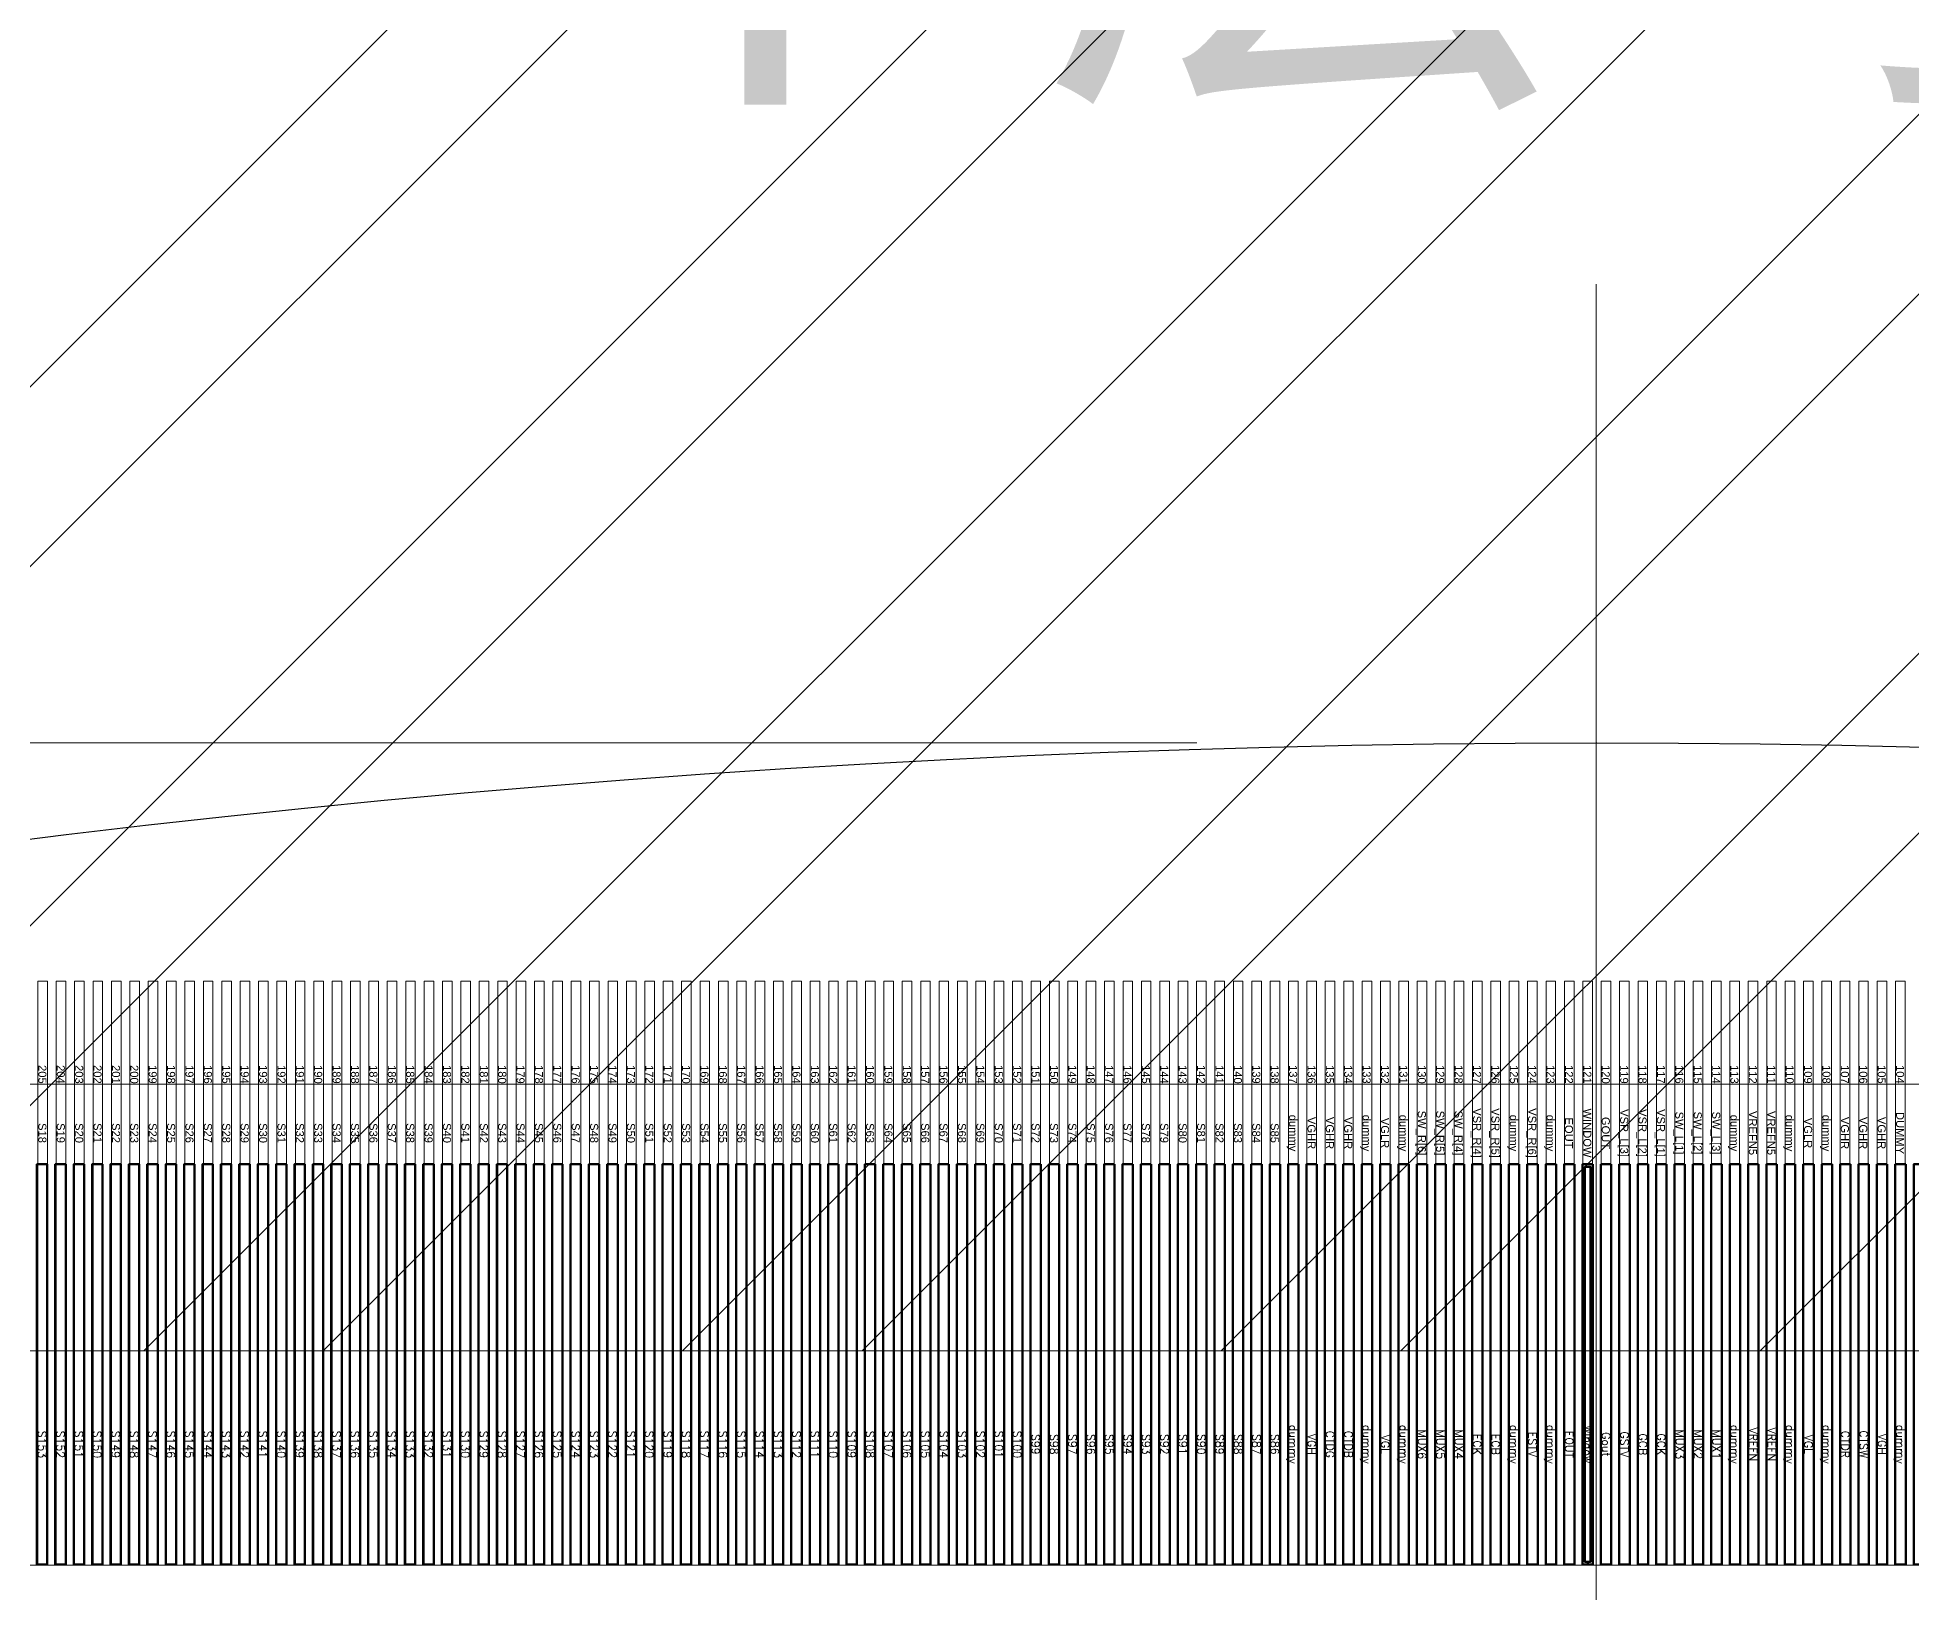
# Model space of a CAD drawing. Header units: millimetres. Extents: x 1403 to 2381, y 158 to 387.
# Drawn here: x 2190.077 to 2192.419, y 296.108 to 298.051 of the extents above; entities that cross this region are included whole.
import ezdxf
from ezdxf.enums import TextEntityAlignment as Align
from ezdxf.lldxf.tags import DXFTag

# ---------------------------------------------------------------- set-up
doc = ezdxf.new("R2010")
doc.units = ezdxf.units.MM
doc.layers.get('0').update_dxf_attribs({"lineweight": 5})
doc.layers.get('Defpoints').update_dxf_attribs({"lineweight": 5})
for name, color, linetype, lineweight in [('COF', 2, 'Continuous', 5), ('DIM', 3, 'Continuous', 5), ('Encap', 210, 'Continuous', 5), ('Gate1.drawing', 3, 'Continuous', 100), ('ITO', 2, 'Continuous', 5), ('Label.drawing', 7, 'Continuous', 100), ('Layout.drawing', 1, 'Continuous', 5), ('SD1.drawing', 30, 'Continuous', 100)]:
    doc.layers.add(name, color=color, linetype=linetype, lineweight=lineweight)
doc.layers.add('COVER LENS', color=6, linetype='Continuous')
doc.styles.add('MBC_Arial_Font', font='arial.ttf')
doc.styles.add('RD', font='ROMAND.shx', dxfattribs={"width": 0.8})
doc.styles.get("Standard").update_dxf_attribs({"font": 'txt', "bigfont": 'gbcbig.shx'})
doc.styles.add('汉字', font='SimSun.ttf')
tags = doc.linetypes.add('CENTER', pattern=[0.6, 0.375, -0.075, 0.075, -0.075]).pattern_tags.tags
tags[10:11] = [DXFTag(74, 4), DXFTag(75, 0), DXFTag(340, '0'), DXFTag(46, 1.0), DXFTag(50, 0.0), DXFTag(44, 0.0), DXFTag(45, 0.0)]
tags[8:9] = [DXFTag(74, 4), DXFTag(75, 0), DXFTag(340, '0'), DXFTag(46, 1.0), DXFTag(50, 0.0), DXFTag(44, 0.0), DXFTag(45, 0.0)]
tags[6:7] = [DXFTag(74, 4), DXFTag(75, 0), DXFTag(340, '0'), DXFTag(46, 1.0), DXFTag(50, 0.0), DXFTag(44, 0.0), DXFTag(45, 0.0)]
tags[4:5] = [DXFTag(74, 4), DXFTag(75, 0), DXFTag(340, '0'), DXFTag(46, 1.0), DXFTag(50, 0.0), DXFTag(44, 0.0), DXFTag(45, 0.0)]
doc.dimstyles.new('DIM', dxfattribs={"dimtxt": 1.5, "dimasz": 0.8, "dimexe": 0, "dimexo": 0.5, "dimgap": 0.11, "dimtad": 0, "dimzin": 1, "dimdsep": 46, "dimtxsty": 'RD', "dimcen": 0, "dimclrd": 256, "dimclre": 256, "dimclrt": 256, "dimadec": 0, "dimazin": 0, "dimtm": 1e-09, "dimtfac": 1, "dimtofl": 0, "dimtmove": 0, "dimatfit": 3, "dimfxl": 1, "dimlwe": -1, "dimarcsym": 0})

# ---------------------------------------------------------------- blocks, each defined once
blk = doc.blocks.new('cof_unit')
at = {"layer": 'Gate1.drawing', "color": 3, "linetype": 'Continuous', "lineweight": 100}
blk.add_lwpolyline([(0, 0), (0.013, 0), (0.013, 0.5), (0, 0.5)], close=True, dxfattribs=at)
at = {"layer": 'SD1.drawing', "color": 30, "linetype": 'Continuous', "lineweight": 100}
blk.add_lwpolyline([(0, 0), (0.013, 0), (0.013, 0.5), (0, 0.5)], close=True, dxfattribs=at)
blk = doc.blocks.new('cof_window')
at = {"layer": 'SD1.drawing', "color": 30, "linetype": 'Continuous', "lineweight": 100}
blk.add_lwpolyline([(0, 0), (0.013, 0), (0.013, 0.5), (0.006275, 0.5), (0.006275, 0.497), (0.01, 0.497), (0.01, 0.003), (0.003, 0.003), (0.003, 0.497), (0.006275, 0.497), (0.006275, 0.5), (0, 0.5)], close=True, dxfattribs=at)
blk = doc.blocks.new('cof')
at = {"color": 1, "linetype": 'Continuous', "lineweight": 100, "row_count": 1, "row_spacing": 0.5, "column_spacing": 0.023}
for p, column_count in [((0.023, 0), 119), ((2.783, 0), 118)]:
    blk.add_blockref('cof_unit', p, dxfattribs=dict(at, column_count=column_count))
at = {"color": 1, "linetype": 'Continuous', "lineweight": 100}
blk.add_blockref('cof_window', (2.76, 0), dxfattribs=at)
at = {"layer": 'Label.drawing', "color": 7, "linetype": 'Continuous', "lineweight": 100}
for s, p in [('dummy', (2.3755, 0.35)), ('VGH', (2.3985, 0.35)), ('CTSW', (2.4215, 0.35)), ('CTDR', (2.4445, 0.35)), ('dummy', (2.4675, 0.35)), ('VGL', (2.4905, 0.35)), ('dummy', (2.5135, 0.35)), ('VREFN', (2.5365, 0.35)), ('VREFN', (2.5595, 0.35)), ('dummy', (2.5825, 0.35)), ('MUX1', (2.6055, 0.35)), ('MUX2', (2.6285, 0.35)), ('MUX3', (2.6515, 0.35)), ('GCK', (2.6745, 0.35)), ('GCB', (2.6975, 0.35)), ('GSTV', (2.7205, 0.35)), ('Gout', (2.7435, 0.35)), ('Window', (2.7665, 0.35)), ('EOUT', (2.7895, 0.35)), ('dummy', (2.8125, 0.35)), ('ESTV', (2.8355, 0.35)), ('dummy', (2.8585, 0.35)), ('ECB', (2.8815, 0.35)), ('ECK', (2.9045, 0.35)), ('MUX4', (2.9275, 0.35)), ('MUX5', (2.9505, 0.35)), ('MUX6', (2.9735, 0.35)), ('dummy', (2.9965, 0.35)), ('VGL', (3.0195, 0.35)), ('dummy', (3.0425, 0.35)), ('CTDB', (3.0655, 0.35)), ('CTDG', (3.0885, 0.35)), ('VGH', (3.1115, 0.35)), ('dummy', (3.1345, 0.35)), ('S86', (3.1575, 0.35)), ('S87', (3.1805, 0.35)), ('S88', (3.2035, 0.35)), ('S89', (3.2265, 0.35)), ('S90', (3.2495, 0.35)), ('S91', (3.2725, 0.35)), ('S92', (3.2955, 0.35)), ('S93', (3.3185, 0.35)), ('S94', (3.3415, 0.35)), ('S95', (3.3645, 0.35)), ('S96', (3.3875, 0.35)), ('S97', (3.4105, 0.35)), ('S98', (3.4335, 0.35)), ('S99', (3.4565, 0.35)), ('S100', (3.4795, 0.35)), ('S101', (3.5025, 0.35)), ('S102', (3.5255, 0.35)), ('S103', (3.5485, 0.35)), ('S104', (3.5715, 0.35)), ('S105', (3.5945, 0.35)), ('S106', (3.6175, 0.35)), ('S107', (3.6405, 0.35)), ('S108', (3.6635, 0.35)), ('S109', (3.6865, 0.35)), ('S110', (3.7095, 0.35)), ('S111', (3.7325, 0.35)), ('S112', (3.7555, 0.35)), ('S113', (3.7785, 0.35)), ('S114', (3.8015, 0.35)), ('S115', (3.8245, 0.35)), ('S116', (3.8475, 0.35)), ('S117', (3.8705, 0.35)), ('S118', (3.8935, 0.35)), ('S119', (3.9165, 0.35)), ('S120', (3.9395, 0.35)), ('S121', (3.9625, 0.35)), ('S122', (3.9855, 0.35)), ('S123', (4.0085, 0.35)), ('S124', (4.0315, 0.35)), ('S125', (4.0545, 0.35)), ('S126', (4.0775, 0.35)), ('S127', (4.1005, 0.35)), ('S128', (4.1235, 0.35)), ('S129', (4.1465, 0.35)), ('S130', (4.1695, 0.35)), ('S131', (4.1925, 0.35)), ('S132', (4.2155, 0.35)), ('S133', (4.2385, 0.35)), ('S134', (4.2615, 0.35)), ('S135', (4.2845, 0.35)), ('S136', (4.3075, 0.35)), ('S137', (4.3305, 0.35)), ('S138', (4.3535, 0.35)), ('S139', (4.3765, 0.35)), ('S140', (4.3995, 0.35)), ('S141', (4.4225, 0.35)), ('S142', (4.4455, 0.35)), ('S143', (4.4685, 0.35)), ('S144', (4.4915, 0.35)), ('S145', (4.5145, 0.35)), ('S146', (4.5375, 0.35)), ('S147', (4.5605, 0.35)), ('S148', (4.5835, 0.35)), ('S149', (4.6065, 0.35)), ('S150', (4.6295, 0.35)), ('S151', (4.6525, 0.35)), ('S152', (4.6755, 0.35)), ('S153', (4.6985, 0.35))]:
    blk.add_text(s, height=0.01, rotation=90, dxfattribs=at).set_placement(p, align=Align.MIDDLE_CENTER)
blk = doc.blocks.new('main_pad')
at = {"color": 1, "linetype": 'Continuous', "lineweight": 100}
blk.add_blockref('cof', (-2.755, -15.2733), dxfattribs=at)
blk = doc.blocks.new('R104A3M-001-POL-V01-A')
at = {"layer": 'Encap', "color": 1, "linetype": 'CENTER', "lineweight": 5}
blk.add_line((674.543, 332.214), (674.543, 300.2174), dxfattribs=at)
at = {"layer": 'ITO', "linetype": 'Continuous', "lineweight": 5}
blk.add_lwpolyline([(671.4243, 331.214), (677.6633, 331.214)], dxfattribs=at)
at = {"color": 1, "linetype": 'Continuous', "lineweight": 5, "rotation": 180}
blk.add_blockref('main_pad', (674.5438, 315.8407), dxfattribs=at)
blk = doc.blocks.new('*D35')
at = {"layer": 'Defpoints', "color": 0, "lineweight": 5, "transparency": 16777216}
for p in [(2188.8447, 296.7417), (2165.9637, 266.7453), (2192.0104, 266.7453)]:
    blk.add_point(p, dxfattribs=at)
at = {"layer": 'DIM', "transparency": 16777216}
for p, q in [((2188.3447, 296.7417), (2165.9637, 296.7417)), ((2191.5104, 266.7453), (2165.9637, 266.7453))]:
    blk.add_line(p, q, dxfattribs=at)
at = {"layer": 'DIM', "lineweight": -2, "transparency": 16777216}
for p, q in [((2165.9637, 295.9417), (2165.9637, 293.6502)), ((2165.9637, 267.5453), (2165.9637, 269.0874))]:
    blk.add_line(p, q, dxfattribs=at)
at = {"layer": 'DIM', "lineweight": 5, "transparency": 16777216}
for points in [[(2165.8303, 295.9417), (2166.097, 295.9417), (2165.9637, 296.7417)], [(2165.8303, 267.5453), (2166.097, 267.5453), (2165.9637, 266.7453)]]:
    blk.add_solid(points, dxfattribs=at)
at = {"layer": 'DIM', "lineweight": 5, "transparency": 16777216, "insert": (2165.9637, 281.3688), "char_height": 1.5, "attachment_point": 5, "rotation": 90, "style": 'RD'}
blk.add_mtext('30.00±0.15(Panel Outline)', dxfattribs=at)
blk = doc.blocks.new('*D45')
at = {"layer": 'Defpoints', "color": 0, "lineweight": 5, "transparency": 16777216}
for p in [(2192.2925, 350.2241), (2165.9637, 296.7417), (2187.7929, 296.7417)]:
    blk.add_point(p, dxfattribs=at)
at = {"layer": 'DIM', "transparency": 16777216}
for p, q in [((2191.7925, 350.2241), (2165.9637, 350.2241)), ((2187.2929, 296.7417), (2165.9637, 296.7417))]:
    blk.add_line(p, q, dxfattribs=at)
at = {"layer": 'DIM', "lineweight": -2, "transparency": 16777216}
for p, q in [((2165.9637, 349.4241), (2165.9637, 328.1929)), ((2165.9637, 297.5417), (2165.9637, 318.7729))]:
    blk.add_line(p, q, dxfattribs=at)
at = {"layer": 'DIM', "lineweight": 5, "transparency": 16777216}
for points in [[(2165.8303, 349.4241), (2166.097, 349.4241), (2165.9637, 350.2241)], [(2165.8303, 297.5417), (2166.097, 297.5417), (2165.9637, 296.7417)]]:
    blk.add_solid(points, dxfattribs=at)
at = {"layer": 'DIM', "lineweight": 5, "transparency": 16777216, "insert": (2165.9637, 323.4829), "char_height": 1.5, "attachment_point": 5, "rotation": 90, "style": 'RD'}
blk.add_mtext('53.48±0.5', dxfattribs=at)
blk = doc.blocks.new('R104A3M-002-COF-V01-A')
at = {"layer": 'COF', "color": 4}
blk.add_lwpolyline([(450.2695, -65.0132), (456.3369, -65.0132, -0.414214), (456.5369, -65.2132), (456.5369, -67.9069, 0.26363), (456.6341, -68.0784), (458.0601, -68.9327, -0.26363), (458.3032, -69.3617), (458.3032, -72.2351, 0.201366), (458.3631, -72.3779), (459.5613, -73.5537, -0.201366), (459.6212, -73.6964), (459.6212, -76.3515, -0.414214), (459.4212, -76.5515), (447.1851, -76.5515, -0.414214), (446.9851, -76.3515), (446.9851, -73.6964, -0.201366), (447.0451, -73.5537), (448.2433, -72.3779, 0.201366), (448.3032, -72.2351), (448.3032, -69.3617, -0.26363), (448.5462, -68.9327), (449.9723, -68.0784, 0.26363), (450.0695, -67.9069), (450.0695, -65.2132, -0.414214)], format="xyb", close=True, dxfattribs=at)
at = {"layer": 'COF', "color": 1}
for points in [[(452.9293, -65.0132), (452.9293, -65.7432), (452.9413, -65.7432), (452.9413, -65.0132)], [(453.0213, -65.0132), (453.0213, -65.7432), (453.0333, -65.7432), (453.0333, -65.0132)], [(453.0673, -65.0132), (453.0673, -65.7432), (453.0793, -65.7432), (453.0793, -65.0132)], [(453.1363, -65.0132), (453.1483, -65.0132), (453.1483, -65.7432), (453.1363, -65.7432)], [(453.5501, -65.0132), (453.5501, -65.7432), (453.5621, -65.7432), (453.5621, -65.0132)], [(453.5961, -65.0132), (453.6081, -65.0132), (453.6081, -65.7432), (453.5961, -65.7432)], [(453.688, -65.0132), (453.7, -65.0132), (453.7, -65.7432), (453.688, -65.7432)]]:
    blk.add_lwpolyline(points, close=True, dxfattribs=at)
at = {"layer": 'COF'}
for points in [[(452.9523, -65.0132), (452.9643, -65.0132), (452.9643, -65.7432), (452.9523, -65.7432)], [(452.9753, -65.0132), (452.9873, -65.0132), (452.9873, -65.7432), (452.9753, -65.7432)], [(452.9983, -65.0132), (453.0103, -65.0132), (453.0103, -65.7432), (452.9983, -65.7432)], [(453.0443, -65.0132), (453.0443, -65.7432), (453.0563, -65.7432), (453.0563, -65.0132)], [(453.0903, -65.0132), (453.1023, -65.0132), (453.1023, -65.7432), (453.0903, -65.7432)], [(453.1133, -65.0132), (453.1253, -65.0132), (453.1253, -65.7432), (453.1133, -65.7432)], [(453.1592, -65.0132), (453.1592, -65.7432), (453.1712, -65.7432), (453.1712, -65.0132)], [(453.1822, -65.0132), (453.1822, -65.7432), (453.1942, -65.7432), (453.1942, -65.0132)], [(453.2052, -65.0132), (453.2052, -65.7432), (453.2172, -65.7432), (453.2172, -65.0132)], [(453.2282, -65.0132), (453.2282, -65.7432), (453.2402, -65.7432), (453.2402, -65.0132)], [(453.2512, -65.0132), (453.2512, -65.7432), (453.2632, -65.7432), (453.2632, -65.0132)], [(453.2742, -65.0132), (453.2742, -65.7432), (453.2862, -65.7432), (453.2862, -65.0132)], [(453.3092, -65.0132), (453.3092, -65.7432), (453.2972, -65.7432), (453.2972, -65.0132)], [(453.3432, -65.0132), (453.3432, -65.7432), (453.3552, -65.7432), (453.3552, -65.0132)], [(453.3782, -65.0132), (453.3662, -65.0132), (453.3662, -65.7432), (453.3782, -65.7432)], [(453.3892, -65.0132), (453.4012, -65.0132), (453.4012, -65.7432), (453.3892, -65.7432)], [(453.4241, -65.0132), (453.4121, -65.0132), (453.4121, -65.7432), (453.4241, -65.7432)], [(453.4351, -65.0132), (453.4471, -65.0132), (453.4471, -65.7432), (453.4351, -65.7432)], [(453.4581, -65.0132), (453.4701, -65.0132), (453.4701, -65.7432), (453.4581, -65.7432)], [(453.4811, -65.0132), (453.4931, -65.0132), (453.4931, -65.7432), (453.4811, -65.7432)], [(453.5041, -65.0132), (453.5161, -65.0132), (453.5161, -65.7432), (453.5041, -65.7432)], [(453.5271, -65.0132), (453.5391, -65.0132), (453.5391, -65.7432), (453.5271, -65.7432)], [(453.5731, -65.0132), (453.5851, -65.0132), (453.5851, -65.7432), (453.5731, -65.7432)], [(453.6191, -65.0132), (453.6311, -65.0132), (453.6311, -65.7432), (453.6191, -65.7432)], [(453.6421, -65.0132), (453.6541, -65.0132), (453.6541, -65.7432), (453.6421, -65.7432)], [(453.665, -65.0132), (453.677, -65.0132), (453.677, -65.7432), (453.665, -65.7432)], [(453.711, -65.0132), (453.723, -65.0132), (453.723, -65.7432), (453.711, -65.7432)], [(453.734, -65.0132), (453.734, -65.7432), (453.746, -65.7432), (453.746, -65.0132)], [(453.757, -65.0132), (453.769, -65.0132), (453.769, -65.7432), (453.757, -65.7432)], [(453.78, -65.0132), (453.792, -65.0132), (453.792, -65.7432), (453.78, -65.7432)], [(453.803, -65.0132), (453.803, -65.7432), (453.815, -65.7432), (453.815, -65.0132)], [(453.826, -65.0132), (453.826, -65.7432), (453.838, -65.7432), (453.838, -65.0132)], [(453.849, -65.0132), (453.861, -65.0132), (453.861, -65.7432), (453.849, -65.7432)], [(453.872, -65.0132), (453.884, -65.0132), (453.884, -65.7432), (453.872, -65.7432)], [(453.8949, -65.0132), (453.8949, -65.7432), (453.9069, -65.7432), (453.9069, -65.0132)], [(453.9179, -65.0132), (453.9299, -65.0132), (453.9299, -65.7432), (453.9179, -65.7432)], [(453.9409, -65.0132), (453.9409, -65.7432), (453.9529, -65.7432), (453.9529, -65.0132)], [(453.9639, -65.0132), (453.9759, -65.0132), (453.9759, -65.7432), (453.9639, -65.7432)], [(453.9869, -65.0132), (453.9989, -65.0132), (453.9989, -65.7432), (453.9869, -65.7432)], [(454.0099, -65.0132), (454.0099, -65.7432), (454.0219, -65.7432), (454.0219, -65.0132)], [(454.0329, -65.0132), (454.0329, -65.7432), (454.0449, -65.7432), (454.0449, -65.0132)], [(454.0559, -65.0132), (454.0679, -65.0132), (454.0679, -65.7432), (454.0559, -65.7432)], [(454.0789, -65.0132), (454.0789, -65.7432), (454.0909, -65.7432), (454.0909, -65.0132)], [(454.1019, -65.0132), (454.1019, -65.7432), (454.1139, -65.7432), (454.1139, -65.0132)], [(454.1249, -65.0132), (454.1369, -65.0132), (454.1369, -65.7432), (454.1249, -65.7432)], [(454.1478, -65.0132), (454.1478, -65.7432), (454.1598, -65.7432), (454.1598, -65.0132)], [(454.1708, -65.0132), (454.1828, -65.0132), (454.1828, -65.7432), (454.1708, -65.7432)], [(454.1938, -65.0132), (454.2058, -65.0132), (454.2058, -65.7432), (454.1938, -65.7432)], [(454.2168, -65.0132), (454.2168, -65.7432), (454.2288, -65.7432), (454.2288, -65.0132)], [(454.2398, -65.0132), (454.2518, -65.0132), (454.2518, -65.7432), (454.2398, -65.7432)], [(454.2628, -65.0132), (454.2628, -65.7432), (454.2748, -65.7432), (454.2748, -65.0132)], [(454.2858, -65.0132), (454.2858, -65.7432), (454.2978, -65.7432), (454.2978, -65.0132)], [(454.3088, -65.0132), (454.3208, -65.0132), (454.3208, -65.7432), (454.3088, -65.7432)], [(454.3318, -65.0132), (454.3438, -65.0132), (454.3438, -65.7432), (454.3318, -65.7432)], [(454.3548, -65.0132), (454.3548, -65.7432), (454.3668, -65.7432), (454.3668, -65.0132)], [(454.3778, -65.0132), (454.3778, -65.7432), (454.3898, -65.7432), (454.3898, -65.0132)], [(454.4007, -65.0132), (454.4007, -65.7432), (454.4127, -65.7432), (454.4127, -65.0132)], [(454.4237, -65.0132), (454.4357, -65.0132), (454.4357, -65.7432), (454.4237, -65.7432)], [(454.4467, -65.0132), (454.4467, -65.7432), (454.4587, -65.7432), (454.4587, -65.0132)], [(454.4697, -65.0132), (454.4697, -65.7432), (454.4817, -65.7432), (454.4817, -65.0132)], [(454.4927, -65.0132), (454.4927, -65.7432), (454.5047, -65.7432), (454.5047, -65.0132)], [(454.5157, -65.0132), (454.5277, -65.0132), (454.5277, -65.7432), (454.5157, -65.7432)], [(454.5387, -65.0132), (454.5387, -65.7432), (454.5507, -65.7432), (454.5507, -65.0132)], [(454.5617, -65.0132), (454.5737, -65.0132), (454.5737, -65.7432), (454.5617, -65.7432)], [(454.5847, -65.0132), (454.5967, -65.0132), (454.5967, -65.7432), (454.5847, -65.7432)], [(454.6077, -65.0132), (454.6197, -65.0132), (454.6197, -65.7432), (454.6077, -65.7432)], [(454.6307, -65.0132), (454.6307, -65.7432), (454.6427, -65.7432), (454.6427, -65.0132)], [(454.6536, -65.0132), (454.6536, -65.7432), (454.6656, -65.7432), (454.6656, -65.0132)], [(454.6766, -65.0132), (454.6886, -65.0132), (454.6886, -65.7432), (454.6766, -65.7432)], [(454.6996, -65.0132), (454.7116, -65.0132), (454.7116, -65.7432), (454.6996, -65.7432)], [(454.7226, -65.0132), (454.7346, -65.0132), (454.7346, -65.7432), (454.7226, -65.7432)], [(454.7456, -65.0132), (454.7456, -65.7432), (454.7576, -65.7432), (454.7576, -65.0132)], [(454.7686, -65.0132), (454.7806, -65.0132), (454.7806, -65.7432), (454.7686, -65.7432)], [(454.7916, -65.0132), (454.8036, -65.0132), (454.8036, -65.7432), (454.7916, -65.7432)], [(454.8146, -65.0132), (454.8266, -65.0132), (454.8266, -65.7432), (454.8146, -65.7432)], [(454.8376, -65.0132), (454.8496, -65.0132), (454.8496, -65.7432), (454.8376, -65.7432)], [(454.8606, -65.0132), (454.8606, -65.7432), (454.8726, -65.7432), (454.8726, -65.0132)], [(454.8836, -65.0132), (454.8836, -65.7432), (454.8956, -65.7432), (454.8956, -65.0132)], [(454.9065, -65.0132), (454.9185, -65.0132), (454.9185, -65.7432), (454.9065, -65.7432)], [(454.9295, -65.0132), (454.9415, -65.0132), (454.9415, -65.7432), (454.9295, -65.7432)], [(454.9525, -65.0132), (454.9525, -65.7432), (454.9645, -65.7432), (454.9645, -65.0132)], [(454.9755, -65.0132), (454.9755, -65.7432), (454.9875, -65.7432), (454.9875, -65.0132)], [(454.9985, -65.0132), (455.0105, -65.0132), (455.0105, -65.7432), (454.9985, -65.7432)], [(455.0215, -65.0132), (455.0215, -65.7432), (455.0335, -65.7432), (455.0335, -65.0132)], [(455.0445, -65.0132), (455.0565, -65.0132), (455.0565, -65.7432), (455.0445, -65.7432)], [(455.0675, -65.0132), (455.0795, -65.0132), (455.0795, -65.7432), (455.0675, -65.7432)], [(455.0905, -65.0132), (455.0905, -65.7432), (455.1025, -65.7432), (455.1025, -65.0132)], [(455.1135, -65.0132), (455.1255, -65.0132), (455.1255, -65.7432), (455.1135, -65.7432)], [(455.1365, -65.0132), (455.1365, -65.7432), (455.1485, -65.7432), (455.1485, -65.0132)], [(455.1594, -65.0132), (455.1714, -65.0132), (455.1714, -65.7432), (455.1594, -65.7432)], [(455.1824, -65.0132), (455.1944, -65.0132), (455.1944, -65.7432), (455.1824, -65.7432)], [(455.2054, -65.0132), (455.2054, -65.7432), (455.2174, -65.7432), (455.2174, -65.0132)], [(455.2284, -65.0132), (455.2404, -65.0132), (455.2404, -65.7432), (455.2284, -65.7432)], [(455.2514, -65.0132), (455.2514, -65.7432), (455.2634, -65.7432), (455.2634, -65.0132)]]:
    blk.add_lwpolyline(points, close=True, dxfattribs=at)
for points in [[(453.3202, -65.0132), (453.3202, -65.7432)], [(453.3202, -65.7432), (453.3322, -65.7432), (453.3322, -65.0132), (453.3202, -65.0132)]]:
    blk.add_lwpolyline(points, dxfattribs=at)
at = {"layer": 'COF', "color": 6, "ltscale": 10, "style": 'MBC_Arial_Font'}
for s, p in [('DUMMY', (452.9406, -65.5534)), ('VGHR', (452.9636, -65.5534)), ('VGHR', (452.9866, -65.5534)), ('VGHR', (453.0096, -65.5534)), ('dummy', (453.0326, -65.5534)), ('VGLR', (453.0556, -65.5534)), ('dummy', (453.0786, -65.5534)), ('VREFN5', (453.1016, -65.5534)), ('VREFN5', (453.1246, -65.5534)), ('dummy', (453.1476, -65.5534)), ('SW_L[3]', (453.1705, -65.5534)), ('SW_L[2]', (453.1935, -65.5534)), ('SW_L[1]', (453.2165, -65.5534)), ('VSR_L[1]', (453.2395, -65.5534)), ('VSR_L[2]', (453.2625, -65.5534)), ('VSR_L[3]', (453.2855, -65.5534)), ('GOUT', (453.3085, -65.5534)), ('WINDOW', (453.3315, -65.5534)), ('EOUT', (453.3545, -65.5534)), ('dummy', (453.3775, -65.5534)), ('VSR_R[6]', (453.4005, -65.5534)), ('dummy', (453.4234, -65.5534)), ('VSR_R[5]', (453.4464, -65.5534)), ('VSR_R[4]', (453.4694, -65.5534)), ('SW_R[4]', (453.4924, -65.5534)), ('SW_R[5]', (453.5154, -65.5534)), ('SW_R[6]', (453.5384, -65.5534)), ('dummy', (453.5614, -65.5534)), ('VGLR', (453.5844, -65.5534)), ('dummy', (453.6074, -65.5534)), ('VGHR', (453.6304, -65.5534)), ('VGHR', (453.6534, -65.5534)), ('VGHR', (453.6763, -65.5534)), ('dummy', (453.6993, -65.5534)), ('S85', (453.7223, -65.5534)), ('S84', (453.7453, -65.5534)), ('S83', (453.7683, -65.5534)), ('S82', (453.7913, -65.5534)), ('S81', (453.8143, -65.5534)), ('S80', (453.8373, -65.5534)), ('S79', (453.8603, -65.5534)), ('S78', (453.8833, -65.5534)), ('S77', (453.9063, -65.5534)), ('S76', (453.9292, -65.5534)), ('S75', (453.9522, -65.5534)), ('S74', (453.9752, -65.5534)), ('S73', (453.9982, -65.5534)), ('S72', (454.0212, -65.5534)), ('S71', (454.0442, -65.5534)), ('S70', (454.0672, -65.5534)), ('S69', (454.0902, -65.5534)), ('S68', (454.1132, -65.5534)), ('S67', (454.1362, -65.5534)), ('S66', (454.1592, -65.5534)), ('S65', (454.1821, -65.5534)), ('S64', (454.2051, -65.5534)), ('S63', (454.2281, -65.5534)), ('S62', (454.2511, -65.5534)), ('S61', (454.2741, -65.5534)), ('S60', (454.2971, -65.5534)), ('S59', (454.3201, -65.5534)), ('S58', (454.3431, -65.5534)), ('S57', (454.3661, -65.5534)), ('S56', (454.3891, -65.5534)), ('S55', (454.4121, -65.5534)), ('S54', (454.435, -65.5534)), ('S53', (454.458, -65.5534)), ('S52', (454.481, -65.5534)), ('S51', (454.504, -65.5534)), ('S50', (454.527, -65.5534)), ('S49', (454.55, -65.5534)), ('S48', (454.573, -65.5534)), ('S47', (454.596, -65.5534)), ('S46', (454.619, -65.5534)), ('S45', (454.642, -65.5534)), ('S44', (454.665, -65.5534)), ('S43', (454.6879, -65.5534)), ('S42', (454.7109, -65.5534)), ('S41', (454.7339, -65.5534)), ('S40', (454.7569, -65.5534)), ('S39', (454.7799, -65.5534)), ('S38', (454.8029, -65.5534)), ('S37', (454.8259, -65.5534)), ('S36', (454.8489, -65.5534)), ('S35', (454.8719, -65.5534)), ('S34', (454.8949, -65.5534)), ('S33', (454.9179, -65.5534)), ('S32', (454.9408, -65.5534)), ('S31', (454.9638, -65.5534)), ('S30', (454.9868, -65.5534)), ('S29', (455.0098, -65.5534)), ('S28', (455.0328, -65.5534)), ('S27', (455.0558, -65.5534)), ('S26', (455.0788, -65.5534)), ('S25', (455.1018, -65.5534)), ('S24', (455.1248, -65.5534)), ('S23', (455.1478, -65.5534)), ('S22', (455.1707, -65.5534)), ('S21', (455.1937, -65.5534)), ('S20', (455.2167, -65.5534)), ('S19', (455.2397, -65.5534)), ('S18', (455.2627, -65.5534)), ('104', (452.9406, -65.6267)), ('105', (452.9636, -65.6267)), ('106', (452.9866, -65.6267)), ('107', (453.0096, -65.6267)), ('108', (453.0326, -65.6267)), ('109', (453.0556, -65.6267)), ('110', (453.0786, -65.6267)), ('111', (453.1016, -65.6267)), ('112', (453.1246, -65.6267)), ('113', (453.1476, -65.6267)), ('114', (453.1705, -65.6267)), ('115', (453.1935, -65.6267)), ('116', (453.2165, -65.6267)), ('117', (453.2395, -65.6267)), ('118', (453.2625, -65.6267)), ('119', (453.2855, -65.6267)), ('120', (453.3085, -65.6267)), ('121', (453.3315, -65.6267)), ('122', (453.3545, -65.6267)), ('123', (453.3775, -65.6267)), ('124', (453.4005, -65.6267)), ('125', (453.4234, -65.6267)), ('126', (453.4464, -65.6267)), ('127', (453.4694, -65.6267)), ('128', (453.4924, -65.6267)), ('129', (453.5154, -65.6267)), ('130', (453.5384, -65.6267)), ('131', (453.5614, -65.6267)), ('132', (453.5844, -65.6267)), ('133', (453.6074, -65.6267)), ('134', (453.6304, -65.6267)), ('135', (453.6534, -65.6267)), ('136', (453.6763, -65.6267)), ('137', (453.6993, -65.6267)), ('138', (453.7223, -65.6267)), ('139', (453.7453, -65.6267)), ('140', (453.7683, -65.6267)), ('141', (453.7913, -65.6267)), ('142', (453.8143, -65.6267)), ('143', (453.8373, -65.6267)), ('144', (453.8603, -65.6267)), ('145', (453.8833, -65.6267)), ('146', (453.9063, -65.6267)), ('147', (453.9292, -65.6267)), ('148', (453.9522, -65.6267)), ('149', (453.9752, -65.6267)), ('150', (453.9982, -65.6267)), ('151', (454.0212, -65.6267)), ('152', (454.0442, -65.6267)), ('153', (454.0672, -65.6267)), ('154', (454.0902, -65.6267)), ('155', (454.1132, -65.6267)), ('156', (454.1362, -65.6267)), ('157', (454.1592, -65.6267)), ('158', (454.1821, -65.6267)), ('159', (454.2051, -65.6267)), ('160', (454.2281, -65.6267)), ('161', (454.2511, -65.6267)), ('162', (454.2741, -65.6267)), ('163', (454.2971, -65.6267)), ('164', (454.3201, -65.6267)), ('165', (454.3431, -65.6267)), ('166', (454.3661, -65.6267)), ('167', (454.3891, -65.6267)), ('168', (454.4121, -65.6267)), ('169', (454.435, -65.6267)), ('170', (454.458, -65.6267)), ('171', (454.481, -65.6267)), ('172', (454.504, -65.6267)), ('173', (454.527, -65.6267)), ('174', (454.55, -65.6267)), ('175', (454.573, -65.6267)), ('176', (454.596, -65.6267)), ('177', (454.619, -65.6267)), ('178', (454.642, -65.6267)), ('179', (454.665, -65.6267)), ('180', (454.6879, -65.6267)), ('181', (454.7109, -65.6267)), ('182', (454.7339, -65.6267)), ('183', (454.7569, -65.6267)), ('184', (454.7799, -65.6267)), ('185', (454.8029, -65.6267)), ('186', (454.8259, -65.6267)), ('187', (454.8489, -65.6267)), ('188', (454.8719, -65.6267)), ('189', (454.8949, -65.6267)), ('190', (454.9179, -65.6267)), ('191', (454.9408, -65.6267)), ('192', (454.9638, -65.6267)), ('193', (454.9868, -65.6267)), ('194', (455.0098, -65.6267)), ('195', (455.0328, -65.6267)), ('196', (455.0558, -65.6267)), ('197', (455.0788, -65.6267)), ('198', (455.1018, -65.6267)), ('199', (455.1248, -65.6267)), ('200', (455.1478, -65.6267)), ('201', (455.1707, -65.6267)), ('202', (455.1937, -65.6267)), ('203', (455.2167, -65.6267)), ('204', (455.2397, -65.6267)), ('205', (455.2627, -65.6267))]:
    blk.add_text(s, height=0.01, rotation=90, dxfattribs=at).set_placement(p, align=Align.CENTER)
blk = doc.blocks.new('R104A3M-011-TFPC-V01-A')
at = {"lineweight": 5}
h = blk.add_hatch(dxfattribs=at)
h.set_pattern_fill('ANSI32', color=251, scale=0.05, angle=540)
h.set_pattern_definition([(225, (229.7556, -120.5629), (0.3367596, -0.3367596), []), (225, (229.5311, -120.5629), (0.3367596, -0.3367596), [])])
h.paths.add_polyline_path([(1668.8095, 296.4097), (1668.4963, 296.7229, -0.198912), (1668.2034, 297.43), (1668.2034, 299.4784), (1663.2034, 299.4784), (1663.2034, 297.43, -0.198912), (1662.9105, 296.7229), (1662.5972, 296.4097)])
at = {"color": 251, "lineweight": 5}
blk.add_lwpolyline([(1662.5972, 296.4097), (1668.8095, 296.4097), (1668.4963, 296.7229, -0.198912), (1668.2034, 297.43), (1668.2034, 299.4784), (1663.2034, 299.4784), (1663.2034, 297.43, -0.198912), (1662.9105, 296.7229)], format="xyb", close=True, dxfattribs=at)
at = {"color": 251, "lineweight": 5, "insert": (1664.3256, 298.5212), "char_height": 0.5, "width": 8.45176, "attachment_point": 1, "style": '汉字'}
blk.add_mtext('{\\fMicrosoft YaHei|b0|i0|c134|p34;单层弯折区}', dxfattribs=at)
blk = doc.blocks.new('*D52')
at = {"layer": 'Defpoints', "color": 0, "lineweight": 5, "transparency": 16777216}
for p in [(2192.0262, 297.1697), (2159.1317, 265.5697), (2192.0262, 265.5697)]:
    blk.add_point(p, dxfattribs=at)
at = {"layer": 'DIM', "transparency": 16777216}
for p, q in [((2191.5262, 297.1697), (2159.1317, 297.1697)), ((2191.5262, 265.5697), (2159.1317, 265.5697))]:
    blk.add_line(p, q, dxfattribs=at)
at = {"layer": 'DIM', "lineweight": -2, "transparency": 16777216}
for p, q in [((2159.1317, 296.3697), (2159.1317, 287.514)), ((2159.1317, 266.3697), (2159.1317, 275.2254))]:
    blk.add_line(p, q, dxfattribs=at)
at = {"layer": 'DIM', "lineweight": 5, "transparency": 16777216}
for points in [[(2158.9984, 296.3697), (2159.265, 296.3697), (2159.1317, 297.1697)], [(2158.9984, 266.3697), (2159.265, 266.3697), (2159.1317, 265.5697)]]:
    blk.add_solid(points, dxfattribs=at)
at = {"layer": 'DIM', "lineweight": 5, "transparency": 16777216, "insert": (2159.1317, 281.3697), "char_height": 1.5, "attachment_point": 5, "rotation": 90, "style": 'RD'}
blk.add_mtext('\\A1;31.60{\\H0.900000;\\S+0.03^ -0.05;}(OD)', dxfattribs=at)
blk = doc.blocks.new('*D57')
at = {"layer": 'Defpoints', "color": 0, "lineweight": 5, "transparency": 16777216}
for p in [(2163.1582, 297.1697), (2192.0262, 297.1697), (2192.0262, 294.6439)]:
    blk.add_point(p, dxfattribs=at)
at = {"layer": 'DIM', "lineweight": -2, "transparency": 16777216}
for p, q in [((2163.1582, 297.1697), (2163.1582, 297.9697)), ((2163.1582, 295.4439), (2163.1582, 296.3697))]:
    blk.add_line(p, q, dxfattribs=at)
at = {"layer": 'DIM', "transparency": 16777216}
for p, q in [((2191.5262, 297.1697), (2163.1582, 297.1697)), ((2191.5262, 294.6439), (2163.1582, 294.6439))]:
    blk.add_line(p, q, dxfattribs=at)
at = {"layer": 'DIM', "lineweight": 5, "transparency": 16777216}
for points in [[(2163.0249, 296.3697), (2163.2916, 296.3697), (2163.1582, 297.1697)], [(2163.0249, 295.4439), (2163.2916, 295.4439), (2163.1582, 294.6439)]]:
    blk.add_solid(points, dxfattribs=at)
at = {"layer": 'DIM', "lineweight": 5, "transparency": 16777216, "insert": (2163.1582, 301.9368), "char_height": 1.5, "attachment_point": 5, "rotation": 90, "style": 'RD'}
blk.add_mtext('2.53%%P0.1', dxfattribs=at)
blk = doc.blocks.new('R104A3M-011-SW1147H-CVL-V01-A')
at = {"layer": 'COVER LENS'}
blk.add_circle((1928.6699, 314.3983), 15.8, dxfattribs=at)

msp = doc.modelspace()

# ---------------------------------------------------------------- block references
at = {"layer": 'DIM', "lineweight": 5}
for name, p in [('R104A3M-011-TFPC-V01-A', (526.322, 0)), ('R104A3M-011-SW1147H-CVL-V01-A', (263.3562, -33.0286))]:
    msp.add_blockref(name, p, dxfattribs=at)
at = {"layer": 'DIM', "lineweight": 5, "rotation": 180}
msp.add_blockref('R104A3M-002-COF-V01-A', (2645.3408, 231.1287), dxfattribs=at)
at = {"layer": 'Layout.drawing', "lineweight": 5}
msp.add_blockref('R104A3M-001-POL-V01-A', (1517.4824, -34.471), dxfattribs=at)

# ---------------------------------------------------------------- dimensions: what is measured, and where the dimension line sits
at = {"layer": 'DIM', "lineweight": 5}
dim = msp.add_linear_dim(base=(2165.9637, 296.7417), p1=(2192.2925, 350.2241), p2=(2187.7929, 296.7417), angle=270, dimstyle='DIM', override={"dimtol": 1, "dimtp": 0.5, "dimtm": 0.5, "dimfxl": 0.8, "dimarcsym": 1}, dxfattribs=at)
dim.commit()
dim.dimension.update_dxf_attribs({"geometry": '*D45', "text_midpoint": (2165.9637, 323.4829)})
for base, p1, p2, text, override, picture, middle in [((2163.1582, 297.1697), (2192.0262, 294.6439), (2192.0262, 297.1697), '<>%%P0.1', {"dimtxt": 1.5, "dimfxl": 0.8, "dimarcsym": 1}, '*D57', (2163.1582, 301.9368)), ((2159.1317, 265.5697), (2192.0262, 297.1697), (2192.0262, 265.5697), '<>(OD)', {"dimtol": 1, "dimtp": 0.03, "dimtm": 0.05, "dimtfac": 0.6, "dimtdec": 3, "dimfxl": 0.8, "dimtolj": 1, "dimarcsym": 1}, '*D52', (2159.1317, 281.3697))]:
    dim = msp.add_linear_dim(base=base, p1=p1, p2=p2, angle=90, text=text, dimstyle='DIM', override=override, dxfattribs=at)
    dim.commit()
    dim.dimension.update_dxf_attribs({"geometry": picture, "text_midpoint": middle})
dim = msp.add_linear_dim(base=(2165.9637, 266.7453), p1=(2188.8447, 296.7417), p2=(2192.0104, 266.7453), angle=270, text='<>(Panel Outline)', dimstyle='DIM', override={"dimtol": 1, "dimtp": 0.15, "dimtm": 0.15}, dxfattribs=at)
dim.commit()
dim.dimension.update_dxf_attribs({"geometry": '*D35', "text_midpoint": (2165.9637, 281.3688), "dimtype": 160})

doc.saveas('drawing.dxf')
